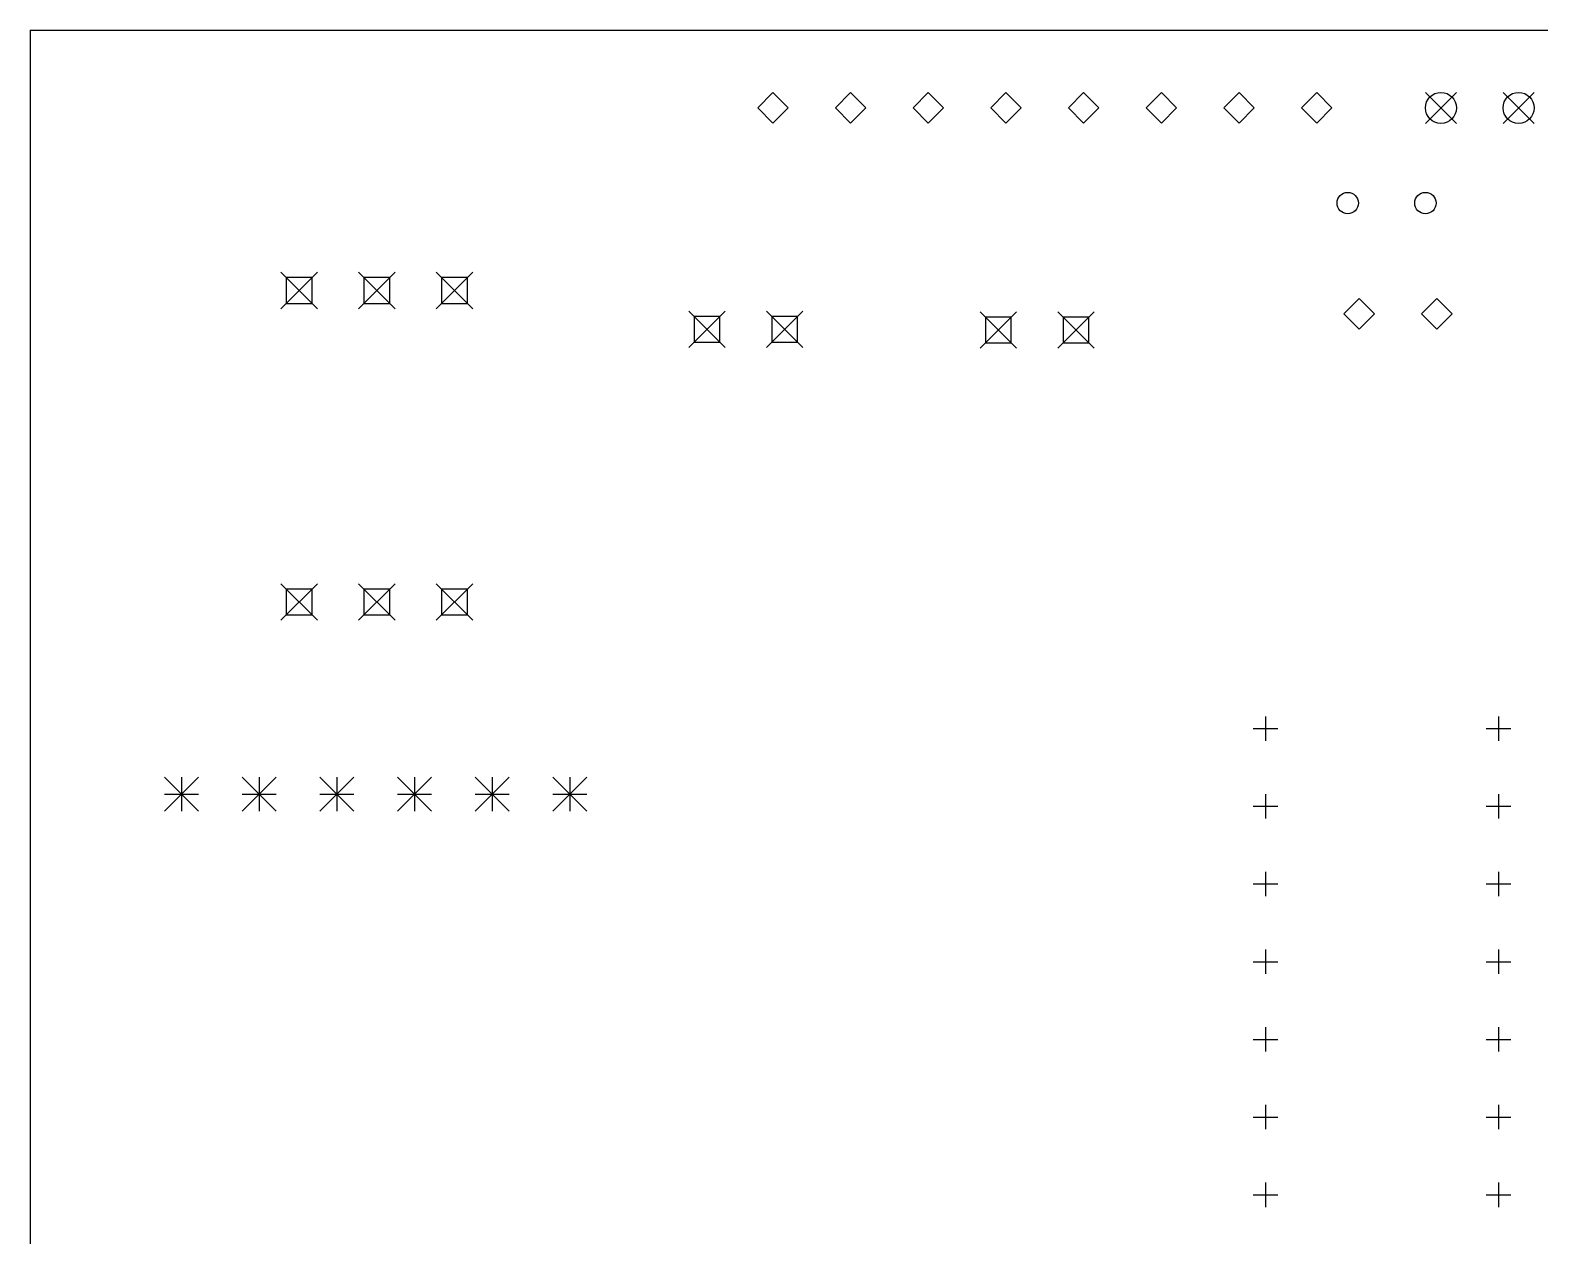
# Model space of a CAD drawing. Extents: x 102 to 203, y -148 to -68.
# Drawn here: x 102.97 to 152.33, y -107.74 to -68.33 of the extents above; entities that cross this region are included whole.
import ezdxf

# ---------------------------------------------------------------- set-up
doc = ezdxf.new("R2010")
doc.units = 0
doc.layers.add('BLACK', color=7, linetype='CONTINUOUS')

msp = doc.modelspace()

# ---------------------------------------------------------------- linework, layer by layer
at = {"layer": 'BLACK', "linetype": 'CONTINUOUS'}
for p, q in [((102.965, -68.326), (102.965, -121.666)), ((102.965, -68.326), (203.2, -68.326)), ((127.254, -70.366), (126.754, -70.866)), ((127.754, -70.866), (127.254, -70.366)), ((129.794, -70.366), (129.294, -70.866)), ((130.294, -70.866), (129.794, -70.366)), ((132.334, -70.366), (131.834, -70.866)), ((132.834, -70.866), (132.334, -70.366)), ((134.874, -70.366), (134.374, -70.866)), ((135.374, -70.866), (134.874, -70.366)), ((137.414, -70.366), (136.914, -70.866)), ((137.914, -70.866), (137.414, -70.366)), ((139.954, -70.366), (139.454, -70.866)), ((140.454, -70.866), (139.954, -70.366)), ((142.494, -70.366), (141.994, -70.866)), ((142.994, -70.866), (142.494, -70.366)), ((145.034, -70.366), (144.534, -70.866)), ((145.534, -70.866), (145.034, -70.366)), ((148.59, -70.358), (149.606, -71.374)), ((149.606, -70.358), (148.59, -71.374)), ((151.13, -70.358), (152.146, -71.374)), ((152.146, -70.358), (151.13, -71.374)), ((126.754, -70.866), (127.254, -71.366)), ((127.254, -71.366), (127.754, -70.866)), ((129.294, -70.866), (129.794, -71.366)), ((129.794, -71.366), (130.294, -70.866)), ((131.834, -70.866), (132.334, -71.366)), ((132.334, -71.366), (132.834, -70.866)), ((134.374, -70.866), (134.874, -71.366)), ((134.874, -71.366), (135.374, -70.866)), ((136.914, -70.866), (137.414, -71.366)), ((137.414, -71.366), (137.914, -70.866)), ((139.454, -70.866), (139.954, -71.366)), ((139.954, -71.366), (140.454, -70.866)), ((141.994, -70.866), (142.494, -71.366)), ((142.494, -71.366), (142.994, -70.866)), ((144.534, -70.866), (145.034, -71.366)), ((145.034, -71.366), (145.534, -70.866)), ((111.165, -76.24), (112.355, -77.43)), ((112.355, -76.24), (111.165, -77.43)), ((112.181, -76.414), (111.339, -76.414)), ((111.339, -76.414), (111.339, -77.256)), ((112.181, -77.256), (112.181, -76.414)), ((113.705, -76.24), (114.895, -77.43)), ((114.895, -76.24), (113.705, -77.43)), ((114.721, -76.414), (113.879, -76.414)), ((113.879, -76.414), (113.879, -77.256)), ((114.721, -77.256), (114.721, -76.414)), ((116.245, -76.24), (117.435, -77.43)), ((117.435, -76.24), (116.245, -77.43)), ((117.261, -76.414), (116.419, -76.414)), ((116.419, -76.414), (116.419, -77.256)), ((117.261, -77.256), (117.261, -76.414)), ((111.339, -77.256), (112.181, -77.256)), ((113.879, -77.256), (114.721, -77.256)), ((116.419, -77.256), (117.261, -77.256)), ((146.426, -77.097), (145.926, -77.597)), ((146.926, -77.597), (146.426, -77.097)), ((148.966, -77.097), (148.466, -77.597)), ((149.466, -77.597), (148.966, -77.097)), ((124.5, -77.51), (125.69, -78.7)), ((125.69, -77.51), (124.5, -78.7)), ((125.516, -77.684), (124.674, -77.684)), ((124.674, -77.684), (124.674, -78.526)), ((125.516, -78.526), (125.516, -77.684)), ((127.04, -77.51), (128.23, -78.7)), ((128.23, -77.51), (127.04, -78.7)), ((128.056, -77.684), (127.214, -77.684)), ((127.214, -77.684), (127.214, -78.526)), ((128.056, -78.526), (128.056, -77.684)), ((134.025, -77.53), (135.215, -78.72)), ((135.215, -77.53), (134.025, -78.72)), ((135.041, -77.704), (134.199, -77.704)), ((134.199, -77.704), (134.199, -78.546)), ((135.041, -78.546), (135.041, -77.704)), ((136.565, -77.53), (137.755, -78.72)), ((137.755, -77.53), (136.565, -78.72)), ((137.581, -77.704), (136.739, -77.704)), ((136.739, -77.704), (136.739, -78.546)), ((137.581, -78.546), (137.581, -77.704)), ((145.926, -77.597), (146.426, -78.097)), ((146.426, -78.097), (146.926, -77.597)), ((148.466, -77.597), (148.966, -78.097)), ((148.966, -78.097), (149.466, -77.597)), ((124.674, -78.526), (125.516, -78.526)), ((127.214, -78.526), (128.056, -78.526)), ((134.199, -78.546), (135.041, -78.546)), ((136.739, -78.546), (137.581, -78.546)), ((111.165, -86.42), (112.355, -87.61)), ((112.355, -86.42), (111.165, -87.61)), ((112.181, -86.594), (111.339, -86.594)), ((111.339, -86.594), (111.339, -87.436)), ((112.181, -87.436), (112.181, -86.594)), ((113.705, -86.42), (114.895, -87.61)), ((114.895, -86.42), (113.705, -87.61)), ((114.721, -86.594), (113.879, -86.594)), ((113.879, -86.594), (113.879, -87.436)), ((114.721, -87.436), (114.721, -86.594)), ((116.245, -86.42), (117.435, -87.61)), ((117.435, -86.42), (116.245, -87.61)), ((117.261, -86.594), (116.419, -86.594)), ((116.419, -86.594), (116.419, -87.436)), ((117.261, -87.436), (117.261, -86.594)), ((111.339, -87.436), (112.181, -87.436)), ((113.879, -87.436), (114.721, -87.436)), ((116.419, -87.436), (117.261, -87.436)), ((143.36, -90.755), (143.36, -91.555)), ((150.98, -90.755), (150.98, -91.555)), ((142.96, -91.155), (143.76, -91.155)), ((150.58, -91.155), (151.38, -91.155)), ((107.36, -92.745), (108.47, -93.855)), ((108.47, -92.745), (107.36, -93.855)), ((107.915, -92.745), (107.915, -93.855)), ((109.9, -92.745), (111.01, -93.855)), ((111.01, -92.745), (109.9, -93.855)), ((110.455, -92.745), (110.455, -93.855)), ((112.44, -92.745), (113.55, -93.855)), ((113.55, -92.745), (112.44, -93.855)), ((112.995, -92.745), (112.995, -93.855)), ((114.98, -92.745), (116.09, -93.855)), ((116.09, -92.745), (114.98, -93.855)), ((115.535, -92.745), (115.535, -93.855)), ((117.52, -92.745), (118.63, -93.855)), ((118.63, -92.745), (117.52, -93.855)), ((118.075, -92.745), (118.075, -93.855)), ((120.06, -92.745), (121.17, -93.855)), ((121.17, -92.745), (120.06, -93.855)), ((120.615, -92.745), (120.615, -93.855)), ((143.36, -93.295), (143.36, -94.095)), ((150.98, -93.295), (150.98, -94.095)), ((107.36, -93.3), (108.47, -93.3)), ((109.9, -93.3), (111.01, -93.3)), ((112.44, -93.3), (113.55, -93.3)), ((114.98, -93.3), (116.09, -93.3)), ((117.52, -93.3), (118.63, -93.3)), ((120.06, -93.3), (121.17, -93.3)), ((142.96, -93.695), (143.76, -93.695)), ((150.58, -93.695), (151.38, -93.695)), ((142.96, -96.235), (143.76, -96.235)), ((143.36, -95.835), (143.36, -96.635)), ((150.58, -96.235), (151.38, -96.235)), ((150.98, -95.835), (150.98, -96.635)), ((143.36, -98.375), (143.36, -99.175)), ((150.98, -98.375), (150.98, -99.175)), ((142.96, -98.775), (143.76, -98.775)), ((150.58, -98.775), (151.38, -98.775)), ((143.36, -100.915), (143.36, -101.715)), ((150.98, -100.915), (150.98, -101.715)), ((142.96, -101.315), (143.76, -101.315)), ((150.58, -101.315), (151.38, -101.315)), ((143.36, -103.455), (143.36, -104.255)), ((150.98, -103.455), (150.98, -104.255)), ((142.96, -103.855), (143.76, -103.855)), ((150.58, -103.855), (151.38, -103.855)), ((143.36, -105.995), (143.36, -106.795)), ((150.98, -105.995), (150.98, -106.795)), ((142.96, -106.395), (143.76, -106.395)), ((150.58, -106.395), (151.38, -106.395))]:
    msp.add_line(p, q, dxfattribs=at)
at = {"layer": 'BLACK'}
for centre, radius in [((149.098, -70.866), 0.508), ((151.638, -70.866), 0.508), ((146.05, -73.978), 0.35), ((148.59, -73.978), 0.35)]:
    msp.add_circle(centre, radius, dxfattribs=at)

doc.saveas('drawing.dxf')
